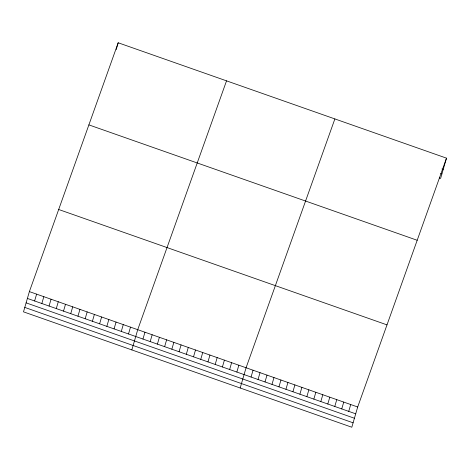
<?xml version="1.0" encoding="UTF-8"?>
<svg xmlns="http://www.w3.org/2000/svg" width="470" height="470" viewBox="0 0 470 470"><rect width="100%" height="100%" fill="white"/><g stroke="black" fill="none" stroke-linecap="round" stroke-linejoin="round"><path stroke-width="0.7" d="M29.381 291.606L23.5 311.845L351.813 427.23L357.694 406.991L446.5 158.155L118.187 42.77L29.381 291.606L357.694 406.991M34.621 300.97L36.601 294.144M41.842 303.508L43.828 296.682M116.202 49.597L118.187 42.77M49.062 306.052L51.048 299.22M56.288 308.59L58.274 301.758M63.509 311.128L65.495 304.296M70.735 313.666L72.715 306.834M77.955 316.204L79.941 309.372M85.176 318.742L87.162 311.91M92.402 321.28L94.388 314.448M99.622 323.818L101.608 316.991M106.849 326.356L108.834 319.529M114.069 328.894L116.055 322.068M121.295 331.432L123.275 324.606M128.516 333.97L130.501 327.144M131.841 349.921L137.722 329.681L226.534 80.846M142.962 339.052L144.948 332.22M150.183 341.59L152.168 334.757M157.409 344.128L159.389 337.296M164.629 346.666L166.615 339.834M171.856 349.204L173.835 342.372M179.076 351.742L181.062 344.915M186.296 354.28L188.282 347.453M193.523 356.818L195.508 349.991M200.743 359.356L202.729 352.529M207.969 361.894L209.949 355.067M215.189 364.438L217.175 357.605M222.41 366.976L224.396 360.143M229.636 369.514L231.622 362.681M236.857 372.052L238.842 365.219M240.188 387.997L246.069 367.757L334.875 118.928M251.056 377.04L253.042 370.213M258.036 379.496L260.022 372.663M265.01 381.946L266.995 375.113M271.989 384.395L273.975 377.569M278.963 386.851L280.948 380.019M285.942 389.301L287.928 382.468M292.916 391.751L294.901 384.924M299.895 394.207L301.881 387.374M306.869 396.656L308.855 389.83M313.848 399.106L315.834 392.28M320.822 401.562L322.808 394.73M327.802 404.012L329.787 397.185M334.775 406.468L336.761 399.635M341.755 408.918L343.74 402.085M348.728 411.368L350.714 404.541M446.5 158.155L440.619 178.394L439.35 177.948M441.959 168.965L443.228 169.412M440.637 173.524L441.906 173.971M88.883 124.885L417.196 240.27M58.685 209.491L386.998 324.876M27.395 298.432L355.708 413.823M26.108 302.856L354.421 418.247M24.787 307.421L353.099 422.806"/></g></svg>
